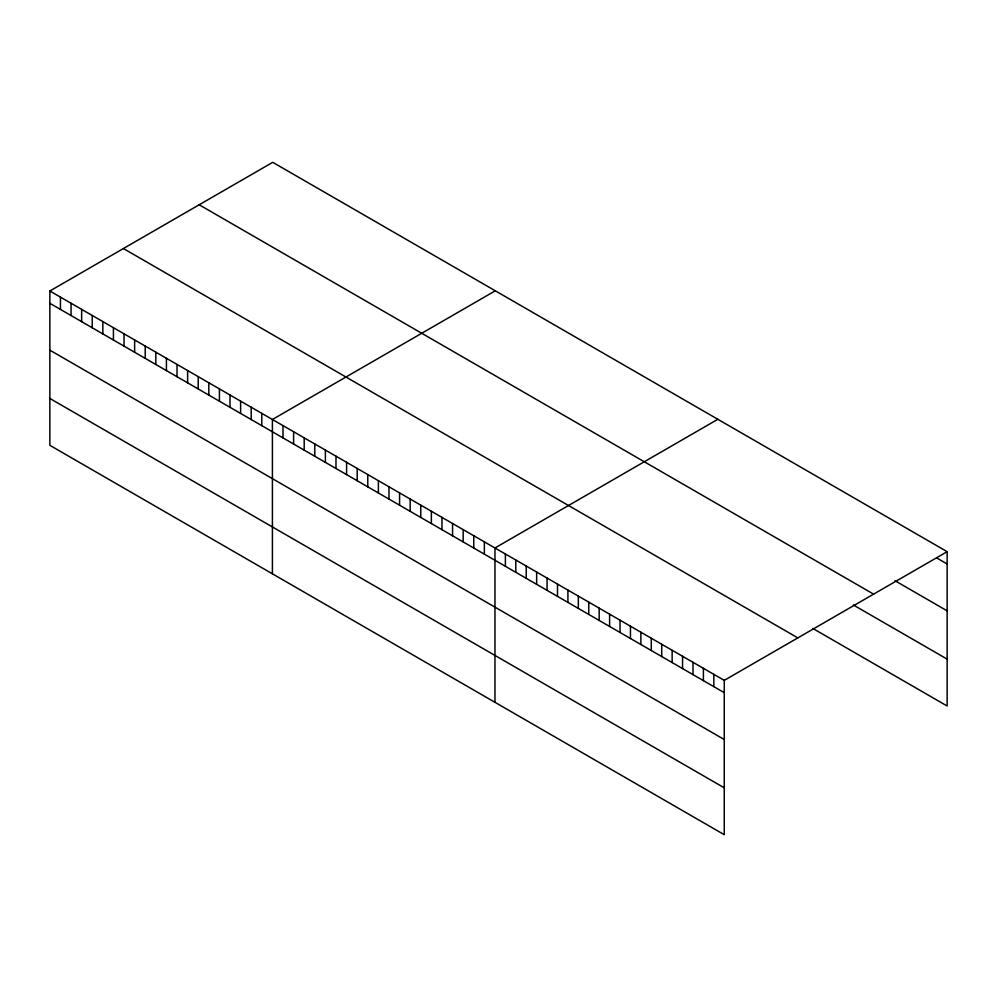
<?xml version="1.0" encoding="UTF-8"?>
<svg xmlns="http://www.w3.org/2000/svg" width="997" height="997" viewBox="0 0 997 997"><rect width="100%" height="100%" fill="white"/><g stroke="black" fill="none" stroke-linecap="round" stroke-linejoin="round"><path stroke-width="1.5" d="M49.85 290.999L724.258 680.365L724.258 834.688L49.85 445.323L49.85 290.999L272.742 162.312L947.15 551.677L947.15 706.001L812.954 628.521M495.297 290.8L272.405 419.488L272.405 573.811M717.852 419.288L494.961 547.976L494.961 702.299M724.258 680.365L947.15 551.677M936.731 557.946L947.15 563.966M895.032 580.753L947.15 610.837M199.188 204.784L873.596 594.15M853.345 604.967L947.15 659.129M123.404 248.54L797.812 637.893M49.85 303.3L724.258 692.653M49.85 350.159L724.258 739.525M49.85 398.451L724.258 787.817M713.827 674.346L713.827 686.634M703.408 668.326L703.408 680.627M692.99 662.307L692.99 674.608M682.559 656.3L682.559 668.588M672.14 650.281L672.14 662.569M661.721 644.261L661.721 656.549M651.29 638.242L651.29 650.53M640.872 632.223L640.872 644.523M630.453 626.203L630.453 638.504M620.022 620.196L620.022 632.484M609.603 614.177L609.603 626.465M599.185 608.158L599.185 620.446M588.766 602.138L588.766 614.426M578.335 596.119L578.335 608.419M567.916 590.099L567.916 602.4M557.497 584.08L557.497 596.38M547.066 578.073L547.066 590.361M536.648 572.054L536.648 584.342M526.229 566.034L526.229 578.322M515.798 560.015L515.798 572.303M505.379 553.996L505.379 566.296M484.355 541.857L484.355 554.158M473.762 535.738L473.762 548.038M463.169 529.631L463.169 541.919M452.563 523.512L452.563 535.8M441.97 517.393L441.97 529.681M431.365 511.274L431.365 523.562M420.771 505.155L420.771 517.443M410.178 499.036L410.178 511.324M399.573 492.917L399.573 505.205M388.98 486.798L388.98 499.086M378.386 480.679L378.386 492.967M367.781 474.56L367.781 486.848M357.188 468.44L357.188 480.728M346.582 462.321L346.582 474.609M335.989 456.202L335.989 468.49M325.396 450.083L325.396 462.371M314.79 443.964L314.79 456.252M304.197 437.845L304.197 450.146M293.604 431.726L293.604 444.026M282.998 425.607L282.998 437.907M261.8 413.369L261.8 425.669M251.207 407.25L251.207 419.55M240.613 401.13L240.613 413.431M230.008 395.011L230.008 407.312M219.415 388.892L219.415 401.193M208.822 382.786L208.822 395.074M198.216 376.667L198.216 388.955M187.623 370.548L187.623 382.836M177.017 364.428L177.017 376.716M166.424 358.309L166.424 370.597M155.831 352.19L155.831 364.478M145.226 346.071L145.226 358.359M134.632 339.952L134.632 352.24M124.039 333.833L124.039 346.121M113.434 327.714L113.434 340.002M102.841 321.595L102.841 333.883M92.235 315.476L92.235 327.764M81.642 309.357L81.642 321.645M71.049 303.238L71.049 315.526M60.443 297.118L60.443 309.406"/></g></svg>
